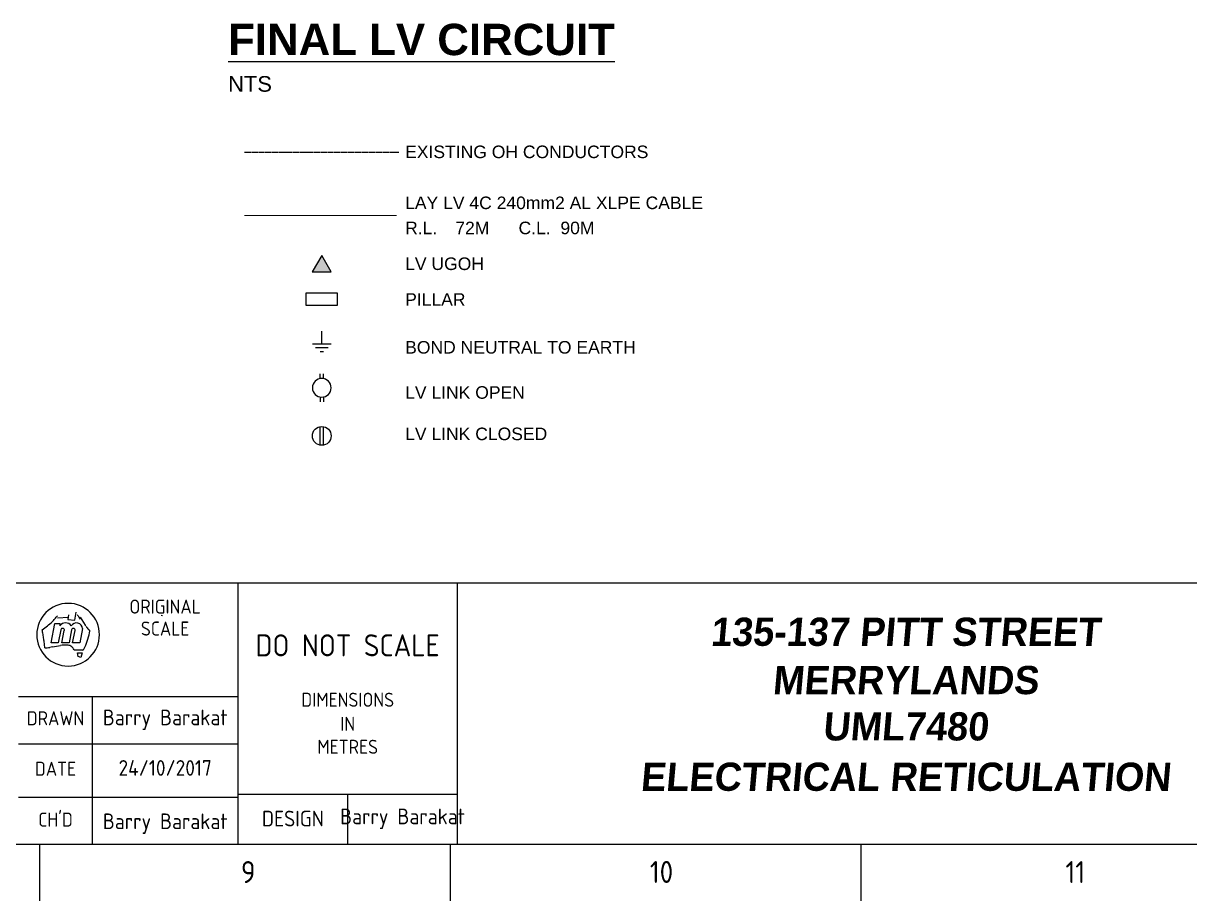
# Paper-space layout 'Sheet (2)' of a CAD drawing. Header units: metres. Extents: x -30 to 845, y -5 to 581.
# Drawn here: x 536 to 722.1, y -5.4 to 134.4 of the extents above; entities that cross this region are included whole.
import ezdxf
from ezdxf.enums import TextEntityAlignment as Align

# ---------------------------------------------------------------- set-up
doc = ezdxf.new("R2010")
doc.units = ezdxf.units.M
doc.linetypes.add('Cable Exist OH', pattern=[1, 1, 0])
doc.layers.get('0').update_dxf_attribs({"color": 6})
for name, color, linetype in [('_User Miscellaneous1', 7, 'Continuous'), ('_User Miscellaneous6', 7, 'Continuous'), ('_User_HV_Exist', 7, 'Continuous'), ('Equip_LV_EXT', 7, 'Continuous'), ('Equip_LV_NEW', 2, 'Continuous'), ('Mains_HV_NEW_U72', 2, 'Continuous'), ('Mains_LV_EXT', 7, 'Continuous'), ('Notes', 7, 'Continuous'), ('Notes_SP_MISC', 7, 'Continuous')]:
    doc.layers.add(name, color=color, linetype=linetype)
doc.styles.add('BHB2', font='arial.ttf', dxfattribs={"height": 300})
doc.styles.add('iecISOCP', font='isocp.shx')
doc.styles.get("Standard").update_dxf_attribs({"font": 'arial.ttf'})
doc.styles.add('STYLE2', font='romb____.pfb', dxfattribs={"height": 1})
doc.linetypes.add('Cable New UG', pattern='A,7,-0.25,["x",Standard,S=2,R=0,X=0.2,Y=-0.8],-2.1', length=9.35)

# ---------------------------------------------------------------- blocks, each defined once
blk = doc.blocks.new('A1_FRAME_TITLE')
at = {"layer": 'Notes', "color": 3}
for p, q in [((579.37, 5.97), (579.37, 47.62)), ((614.37, 5.97), (614.37, 47.62)), ((579.37, 13.97), (614.37, 13.97))]:
    blk.add_line(p, q, dxfattribs=at)
at = {"layer": 'Notes', "color": 7}
for p, q in [((553.35, 41.71), (553.55, 42.96)), ((549.56, 38.09), (550.17, 41.17)), ((550.17, 41.17), (550.92, 41.17)), ((550.56, 42.05), (552.33, 42.16)), ((550.92, 41.17), (550.97, 40.77)), ((552.33, 42.52), (552.22, 41.82)), ((552.22, 41.82), (553.35, 41.71)), ((554.18, 42.18), (555.01, 40.9)), ((567.1, 42.48), (567.3, 42.44)), ((551.11, 40.17), (550.7, 38.09)), ((551.27, 38.09), (551.66, 40.06)), ((552.83, 40.17), (552.41, 38.09)), ((552.98, 38.09), (553.37, 40.06)), ((554.57, 40.35), (554.12, 38.09)), ((550.7, 38.09), (549.56, 38.09)), ((552.41, 38.09), (551.27, 38.09)), ((554.12, 38.09), (552.98, 38.09)), ((554.62, 36.89), (553.22, 36.97)), ((553.22, 36.97), (554.62, 36.89)), ((554.62, 36.89), (553.22, 36.97)), ((553.85, 35.89), (553.78, 36.47)), ((553.78, 36.47), (554.51, 36.47)), ((554.3, 35.74), (553.85, 35.89)), ((554.51, 36.47), (554.3, 35.74)), ((556.15, 5.97), (556.15, 29.54)), ((544.37, 21.97), (579.37, 21.97)), ((544.37, 13.47), (579.37, 13.47)), ((596.87, 5.97), (596.87, 13.97))]:
    blk.add_line(p, q, dxfattribs=at)
at = {"layer": 'Notes', "color": 7, "linetype": 'Continuous'}
blk.add_line((544.37, 29.54), (579.37, 29.54), dxfattribs=at)
at = {"layer": 'Notes', "linetype": 'Continuous'}
for p, q in [((547.7, 5.97), (547.7, -3.03)), ((613.21, 5.97), (613.21, -3.03)), ((678.72, 5.97), (678.72, -3.03))]:
    blk.add_line(p, q, dxfattribs=at)
at = {"layer": 'Notes', "color": 3, "linetype": 'Continuous', "flags": 128}
for points in [[(123.8, 47.62), (844.88, 47.62)], [(-11.55, 5.97), (844.88, 5.97)]]:
    blk.add_lwpolyline(points, dxfattribs=at)
at = {"layer": 'Notes', "color": 7}
for centre, radius, start, end in [((552.27, 39.37), 5, 0, 180), ((542.41, 49.09), 10.59, 308.157, 313.7305), ((545.21, 46.16), 6.54, 313.7309, 319.3045), ((545.21, 46.16), 6.54, 319.3047, 324.8782), ((551.87, 40.21), 1.06, 31.7884, 148.2116), ((553.61, 40.3), 0.961, 2.5982, 150.8098), ((578.7, 57.06), 28.87, 210.1483, 211.8601), ((552.27, 39.37), 5, 180, 0), ((542.41, 49.09), 10.59, 302.5841, 308.1576), ((527.29, 35.61), 21.32, 10.3053, 12.3306), ((527.29, 35.61), 21.32, 8.2795, 10.3048), ((551.39, 40.11), 0.28, 348.6911, 168.6911), ((553.1, 40.11), 0.28, 348.6911, 168.6911), ((477.01, -10.21), 93.25, 33.1096, 33.2341), ((558.55, 42.96), 4.09, 213.1151, 222.4146), ((542.7, 42.48), 13.29, 341.8901, 347.8434), ((555.89, 40.53), 0.484, 222.42, 236.4422), ((556.07, 40.81), 0.815, 236.4359, 244.7422), ((553.96, 40.06), 1.76, 347.8434, 354.1409), ((554.11, 40.04), 1.61, 354.1436, 1.0342), ((528.59, 35.8), 20.01, 6.2539, 8.2792), ((528.59, 35.8), 20.01, 4.2291, 6.2543), ((548.72, 39.42), 2.15, 265.1734, 270.0504), ((548.72, 39.51), 2.24, 270.0438, 274.7322), ((548.65, 40.42), 3.15, 274.7358, 283.0812), ((550.47, 32.55), 4.93, 97.7419, 103.0814), ((546.76, 59.88), 22.65, 277.7418, 280.8825), ((551.91, 33.09), 4.63, 85.4613, 100.8824), ((552.2, 36.78), 0.924, 46.5875, 85.4612), ((551.36, 35.89), 2.16, 30.1885, 46.5879), ((548.02, 40.74), 7.69, 331.5942, 341.8897), ((554.13, 37.45), 0.75, 311.6083, 321.0792), ((554.18, 37.41), 0.675, 321.0838, 331.5982)]:
    blk.add_arc(centre, radius, start, end, dxfattribs=at)
at = {"layer": '_User Miscellaneous1', "color": 7, "style": 'STYLE2', "oblique": 5}
for s, p in [('135-137 PITT STREET', (685.82, 39.84)), ('MERRYLANDS', (685.82, 32.14)), ('UML7480', (685.82, 24.76)), ('ELECTRICAL RETICULATION', (685.82, 16.73))]:
    blk.add_text(s, height=4.5, dxfattribs=at).set_placement(p, align=Align.MIDDLE)
at = {"layer": 'Notes', "color": 7, "style": 'iecISOCP'}
for s, height, p in [('ORIGINAL', 2.24, (567.74, 42.73)), ('SCALE', 2.24, (567.74, 39.23)), ('DIMENSIONS', 2.24, (596.87, 27.88)), ('DRAWN', 2.24, (550.26, 24.93)), ('IN', 2.24, (596.87, 24.04)), ('METRES', 2.24, (596.87, 20.38)), ('DATE', 2.24, (550.26, 16.88)), ("CH'D", 2.24, (550.26, 8.77)), ('DESIGN', 2.5, (588.12, 8.81))]:
    blk.add_text(s, height=height, dxfattribs=at).set_placement(p, align=Align.CENTER)
for s, p in [('9', (579.84, -0.22)), ('10', (645.06, -0.2)), ('11', (711.36, -0.22))]:
    blk.add_text(s, height=3.5, dxfattribs=at).set_placement(p)
at = {"layer": 'Notes', "insert": (596.84, 37.67), "char_height": 3.5, "width": 29.1, "attachment_point": 5, "style": 'iecISOCP'}
blk.add_mtext('DO NOT SCALE', dxfattribs=at)
at = {"layer": 'Notes', "color": 7, "style": 'iecISOCP', "flags": 8}
blk.add_attdef('VERSION_NO', text='', height=2.5, rotation=90, dxfattribs=at).set_placement((302.04, 43.81), align=Align.MIDDLE_CENTER)
at = {"layer": 'Notes', "color": 7, "style": 'iecISOCP'}
for tag, p in [('CAP_NO', (513.19, 43.46)), ('IE_NUM', (513.05, 37.81)), ('REF_No_1', (335.24, 32.31)), ('REF_1', (362.52, 32.31)), ('GEN_WO', (441.71, 31.76)), ('HV_SWITCH', (513.46, 32.16)), ('REF_No_2', (335.24, 26.31)), ('REF_2', (362.52, 26.31)), ('OH_WO', (441.71, 25.81)), ('UBD_REF', (513.05, 25.83)), ('REF_No_3', (335.24, 20.31)), ('REF_3', (362.52, 20.31)), ('UG_WO', (441.71, 20.05)), ('GIS_MAP_No', (513.05, 20.04)), ('REF_No_4', (335.24, 14.31)), ('REF_4', (362.52, 14.31)), ('SUB_WO', (441.71, 13.81)), ('HV_OP_DIAG', (513.33, 14.2)), ('LGA', (512.95, 7.78))]:
    blk.add_attdef(tag, p, '', height=2.5, dxfattribs=at)
for tag, p in [('scale', (567.76, 33.27)), ('DRAWN', (567.76, 24.93)), ('DATE', (567.76, 16.88)), ('DESIGN', (605.62, 9.15)), ('CHD', (567.76, 8.37))]:
    blk.add_attdef(tag, text='', height=2.5, dxfattribs=at).set_placement(p, align=Align.CENTER)
at = {"layer": 'Notes', "color": 4, "style": 'iecISOCP'}
blk.add_attdef('NUM', text='', height=7, dxfattribs=at).set_placement((812.88, 20.12), align=Align.MIDDLE_CENTER)
at = {"layer": 'Notes', "color": 1, "style": 'iecISOCP'}
blk.add_attdef('REV', text='', height=5, dxfattribs=at).set_placement((840.57, 17.1), align=Align.CENTER)
at = {"layer": 'Notes', "color": 7, "style": 'iecISOCP'}
for tag, p in [('NS', (811.23, 8.12)), ('SHTS', (825.93, 8.12))]:
    blk.add_attdef(tag, text='', height=2.5, dxfattribs=at).set_placement(p, align=Align.MIDDLE)
at = {"layer": 'Notes', "style": 'iecISOCP'}
blk.add_attdef('ExportID', (-11.47, 2.39), '', height=2.5, dxfattribs=at)
at = {"layer": 'Notes', "style": 'iecISOCP', "flags": 1}
for tag, p in [('ProjectType', (-6.37, -26.8)), ('ProjectNumber', (3.01, -26.82)), ('DrawingNumber', (14.96, -26.8)), ('ProjectDescription', (27.02, -26.83)), ('ExportDate', (39.74, -26.79)), ('ExportUserName', (48.61, -26.8)), ('DesignerCompanyName', (60.94, -26.79)), ('ExportAreaOfInterest', (76.55, -26.81)), ('GIS_SUCCESS', (91.45, -26.78)), ('CAD_SUCCESS', (101.24, -26.78)), ('DEPOTCODE', (111.56, -26.88)), ('ExportCategories', (119.53, -26.8)), ('Comments', (133.84, -26.88))]:
    blk.add_attdef(tag, p, '', height=1, dxfattribs=at)
blk = doc.blocks.new('UGOH_NEW')
blk.add_hatch(color=256).paths.add_polyline_path([(-0.753, 1.698), (0.747, 1.698), (-0.003, 2.997)])
at = {"color": 1}
blk.add_lwpolyline([(-0.753, 1.698), (0.747, 1.698), (-0.003, 2.997)], close=True, dxfattribs=at)
for tag, flags, p in [('CONSTRUCTED_VOLTAGE', 9, (1.5, 0)), ('OPERATING_VOLTAGE', 9, (1.5, -0.2)), ('ORIENTATION', 9, (1.5, -0.4)), ('STATE', 9, (1.5, -0.6)), ('OWNED_BY', 9, (1.5, -1)), ('USAGE', 9, (1.5, -0.8)), ('ACTUAL_STATUS', 9, (1.5, -1.6)), ('OPERATED_BY', 9, (1.5, -1.2)), ('MAINTAINED_BY', 9, (1.5, -1.4)), ('NUMBER_OF_PHASES', 9, (1.5, -1.8)), ('TYPE', 1, (1.5, -2))]:
    blk.add_attdef(tag, text='', height=0.2, dxfattribs=dict(flags=flags)).set_placement(p, align=Align.MIDDLE_LEFT)
blk = doc.blocks.new('*U60')
for tag, flags, p in [('Z', 1, (1.5, -0.6)), ('LOCATION', 9, (1.5, -0.2)), ('NOTES', 9, (1.5, -0.4))]:
    blk.add_attdef(tag, text='', height=0.2, dxfattribs=dict(flags=flags)).set_placement(p, align=Align.MIDDLE_LEFT)
blk.add_wipeout([(-2.47, 3), (2.47, 3), (2.47, 1.02), (-2.47, 1.02)])
at = {"lineweight": -3}
blk.add_lwpolyline([(-2.47, 3), (2.47, 3), (2.47, 1.02), (-2.47, 1.02)], close=True, dxfattribs=at)
for tag, height, flags, p in [('ASSET_NUM', 2.5, 8, (2, 4)), ('STREET_CODE', 0.2, 9, (1.5, 2)), ('OWNED_BY', 0.2, 9, (1.5, 1.8)), ('OPERATED_BY', 0.2, 9, (1.5, 1.6)), ('STATE', 0.2, 9, (1.5, 1.2)), ('SUPPORT_TYPE', 0.2, 9, (1.5, 1)), ('SUBURB', 0.2, 9, (1.5, 0.2)), ('STREETNAME', 0.2, 9, (1.5, 0)), ('MAINTAINED_BY', 0.2, 9, (1.5, 1.4)), ('USAGE', 0.2, 9, (1.5, 0.8)), ('LEGEND', 0.2, 9, (1.5, 0.6)), ('PARENT', 0.2, 9, (1.5, 0.4))]:
    blk.add_attdef(tag, text='', height=height, dxfattribs=dict(flags=flags)).set_placement(p, align=Align.MIDDLE_LEFT)
blk = doc.blocks.new('LV_UG_LINKS_CLOSED_EXT')
blk.add_wipeout([(-1.06, 1.06), (-1.18, 0.92), (-1.29, 0.76), (-1.37, 0.59), (-1.43, 0.42), (-1.48, 0.23), (-1.49, 0.05), (-1.49, -0.14), (-1.46, -0.33), (-1.41, -0.51), (-1.33, -0.68), (-1.24, -0.84), (-1.12, -0.99), (-0.99, -1.12), (-0.84, -1.24), (-0.68, -1.33), (-0.51, -1.41), (-0.33, -1.46), (-0.14, -1.49), (0.05, -1.49), (0.23, -1.48), (0.42, -1.43), (0.59, -1.37), (0.76, -1.29), (0.92, -1.18), (1.06, -1.06), (1.18, -0.92), (1.29, -0.76), (1.37, -0.59), (1.43, -0.42), (1.48, -0.23), (1.49, -0.05), (1.49, 0.14), (1.46, 0.33), (1.41, 0.51), (1.33, 0.68), (1.24, 0.84), (1.12, 0.99), (0.99, 1.12), (0.84, 1.24), (0.68, 1.33), (0.51, 1.41), (0.33, 1.46), (0.14, 1.49), (-0.05, 1.49), (-0.23, 1.48), (-0.42, 1.43), (-0.59, 1.37), (-0.76, 1.29), (-0.92, 1.18)])
for p, q in [((-0.25, -1.48), (-0.25, 1.48)), ((0.25, -1.48), (0.25, 1.48))]:
    blk.add_line(p, q)
blk.add_circle((0, 0), 1.5)
at = {"flags": 9}
for tag, p in [('ACTUAL_STATUS', (0, 0)), ('CONSTRUCTED_VOLTAGE', (0, -0.2)), ('OPERATING_VOLTAGE', (0, -0.6)), ('ORIENTATION', (0, -0.8)), ('STATE', (0, -1)), ('SWITCH_TYPE', (0, -1.2)), ('NO_PHASES', (0, -0.4)), ('USAGE', (0, -1.4)), ('NOTES', (0, -1.6))]:
    blk.add_attdef(tag, text='', height=0.2, dxfattribs=at).set_placement(p, align=Align.MIDDLE_LEFT)
at = {"flags": 1}
blk.add_attdef('Z', (0, 0), '', height=0.2, dxfattribs=at)
blk = doc.blocks.new('LV_UG_LINKS_OPEN_EXT')
for p, q in [((-0.25, 1.47), (-0.25, 2.22)), ((0.25, 1.47), (0.25, 2.22)), ((-0.25, -1.47), (-0.25, -2.22)), ((0.25, -1.47), (0.25, -2.22))]:
    blk.add_line(p, q)
at = {"flags": 9}
for tag, p in [('ACTUAL_STATUS', (0, 0)), ('CONSTRUCTED_VOLTAGE', (0, -0.2)), ('OPERATING_VOLTAGE', (0, -0.6)), ('ORIENTATION', (0, -0.8)), ('STATE', (0, -1)), ('SWITCH_TYPE', (0, -1.2)), ('NO_PHASES', (0, -0.4)), ('USAGE', (0, -1.4)), ('NOTES', (0, -1.6))]:
    blk.add_attdef(tag, text='', height=0.2, dxfattribs=at).set_placement(p, align=Align.MIDDLE_LEFT)
at = {"flags": 1}
blk.add_attdef('Z', (0, 0), '', height=0.2, dxfattribs=at)
blk.add_wipeout([(-0.25, 1.47), (-0.43, 1.43), (-0.61, 1.36), (-0.77, 1.28), (-0.93, 1.17), (-1.07, 1.05), (-1.19, 0.9), (-1.29, 0.75), (-1.38, 0.58), (-1.44, 0.4), (-1.48, 0.22), (-1.49, 0.03), (-1.49, -0.16), (-1.45, -0.34), (-1.4, -0.52), (-1.32, -0.69), (-1.23, -0.85), (-1.11, -1), (-0.98, -1.13), (-0.83, -1.24), (-0.66, -1.34), (-0.49, -1.41), (-0.31, -1.46), (-0.13, -1.49), (0.06, -1.49), (0.25, -1.47), (0.43, -1.43), (0.61, -1.36), (0.77, -1.28), (0.93, -1.17), (1.07, -1.05), (1.19, -0.9), (1.29, -0.75), (1.38, -0.58), (1.44, -0.4), (1.48, -0.22), (1.49, -0.03), (1.49, 0.16), (1.45, 0.34), (1.4, 0.52), (1.32, 0.69), (1.23, 0.85), (1.11, 1), (0.98, 1.13), (0.83, 1.24), (0.66, 1.34), (0.49, 1.41), (0.31, 1.46), (0.13, 1.49), (-0.06, 1.49)])
blk.add_lwpolyline([(0, -1.49, 1), (0, 1.49, 1)], format="xyb", close=True)
blk = doc.blocks.new('Earth')
for p, q in [((0, -2.04), (0, 0)), ((-1.5, -2.04), (1.5, -2.04)), ((-1, -2.64), (1, -2.64)), ((-0.25, -3.24), (0.25, -3.24))]:
    blk.add_line(p, q)

psp = doc.layouts.new('Sheet (2)')

# ---------------------------------------------------------------- linework, layer by layer
at = {"layer": 'Mains_HV_NEW_U72', "color": 2, "linetype": 'Cable New UG', "lineweight": 0}
psp.add_line((571.34, 103.81), (595.57, 103.81), dxfattribs=at)
at = {"layer": 'Mains_LV_EXT', "linetype": 'Cable Exist OH'}
psp.add_line((571.34, 113.9), (595.95, 113.9), dxfattribs=at)

# ---------------------------------------------------------------- block references
at = {"layer": '_User Miscellaneous6'}
ref = psp.add_blockref('A1_FRAME_TITLE', (-9.08, -2.39), dxfattribs=at)
ref.add_attrib('DESIGN', 'Barry Barakat', dxfattribs={"layer": 'Notes', "color": 7, "height": 2.5, "style": 'iecISOCP'}).set_placement((596.53, 6.76), align=Align.CENTER)
ref.add_attrib('DRAWN', 'Barry Barakat', dxfattribs={"layer": 'Notes', "color": 7, "height": 2.5, "style": 'iecISOCP'}).set_placement((558.67, 22.54), align=Align.CENTER)
ref.add_attrib('DATE', '24/10/2017', dxfattribs={"layer": 'Notes', "color": 7, "height": 2.5, "style": 'iecISOCP'}).set_placement((558.67, 14.49), align=Align.CENTER)
ref.add_attrib('CHD', 'Barry Barakat', dxfattribs={"layer": 'Notes', "color": 7, "height": 2.5, "style": 'iecISOCP'}).set_placement((558.67, 5.98), align=Align.CENTER)
at = {"layer": 'Equip_LV_NEW', "xscale": 2, "yscale": 2, "zscale": 2}
psp.add_blockref('UGOH_NEW', (583.65, 91.45), dxfattribs=at)
at = {"layer": 'Notes_SP_MISC', "color": 2}
psp.add_blockref('Earth', (583.65, 85.38), dxfattribs=at)

# ---------------------------------------------------------------- texts
at = {"layer": '_User_HV_Exist', "lineweight": 0, "char_height": 2, "attachment_point": 4, "line_spacing_factor": 1.2, "style": 'BHB2'}
for s, insert in [('EXISTING OH CONDUCTORS', (596.95, 113.94)), ('LAY LV 4C 240mm2 AL XLPE CABLE\\PR.L.^I72M      C.L.  90M', (596.95, 103.81)), ('LV UGOH', (596.95, 96.1)), ('PILLAR', (596.95, 90.42)), ('BOND NEUTRAL TO EARTH', (596.95, 82.78)), ('LV LINK OPEN', (596.95, 75.58)), ('LV LINK CLOSED', (596.95, 68.98))]:
    psp.add_mtext(s, dxfattribs=dict(at, insert=insert))
at = {"layer": 'Notes_SP_MISC', "insert": (568.43, 134.37), "char_height": 2.5, "attachment_point": 1}
psp.add_mtext_dynamic_manual_height_columns('\\pi0.28501;{\\fArial Unicode MS|b1|i0|c0|p34;\\H2x;\\LFINAL LV CIRCUIT\\P\\pi26.77;}NTS', width=60.0758, gutter_width=12.5, heights=[0], dxfattribs=at)

# ---------------------------------------------------------------- next in the draw order: block references
at = {"layer": 'Equip_LV_EXT'}
for name, p in [('LV_UG_LINKS_OPEN_EXT', (583.65, 76.34)), ('LV_UG_LINKS_CLOSED_EXT', (583.65, 68.67))]:
    psp.add_blockref(name, p, dxfattribs=at)
at = {"layer": 'Equip_LV_NEW', "rotation": 180.0000000000109}
psp.add_blockref('*U60', (583.65, 92.48), dxfattribs=at)

doc.saveas('drawing.dxf')
